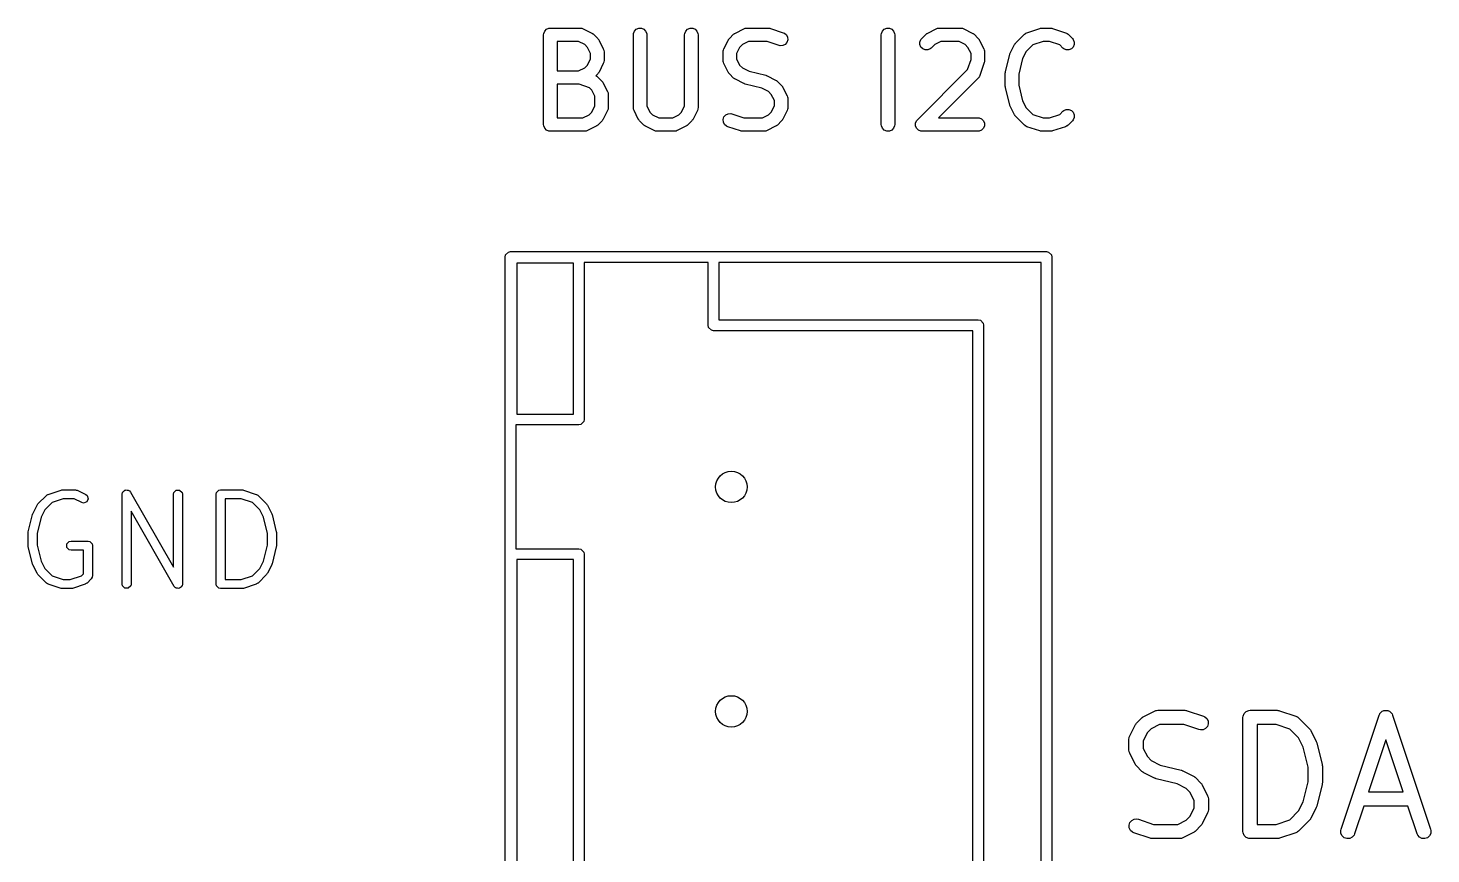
# Model space of a CAD drawing. Header units: inches. Extents: x 0.4 to 11.3, y -7.9 to -0.4.
# Drawn here: x 1.899 to 2.515, y -2.693 to -2.331 of the extents above; entities that cross this region are included whole.
import ezdxf

# ---------------------------------------------------------------- set-up
doc = ezdxf.new("R2010")
doc.units = ezdxf.units.IN
doc.header["$MEASUREMENT"] = 0
doc.layers.add('F.Silkscreen', color=41, linetype='CONTINUOUS', true_color=0xf2eda1)

msp = doc.modelspace()

# ---------------------------------------------------------------- linework, layer by layer
at = {"layer": 'F.Silkscreen', "linetype": 'CONTINUOUS'}
for p, q in [((2.12682, -2.33159), (2.12788, -2.33115)), ((2.12788, -2.33115), (2.12846, -2.3311)), ((2.12846, -2.3311), (2.14158, -2.3311)), ((2.14158, -2.3311), (2.14216, -2.33115)), ((2.14216, -2.33115), (2.14226, -2.33119)), ((2.14226, -2.33119), (2.14236, -2.3312)), ((2.14236, -2.3312), (2.1429, -2.33141)), ((2.1429, -2.33141), (2.14665, -2.33328)), ((2.16619, -2.33159), (2.16725, -2.33115)), ((2.16725, -2.33115), (2.16841, -2.33115)), ((2.16841, -2.33115), (2.16947, -2.33159)), ((2.18869, -2.33159), (2.18975, -2.33115)), ((2.18975, -2.33115), (2.1909, -2.33115)), ((2.1909, -2.33115), (2.19197, -2.33159)), ((2.20963, -2.33328), (2.21338, -2.33141)), ((2.21338, -2.33141), (2.21392, -2.3312)), ((2.21392, -2.3312), (2.21402, -2.33119)), ((2.21402, -2.33119), (2.21412, -2.33115)), ((2.21412, -2.33115), (2.2147, -2.3311)), ((2.2147, -2.3311), (2.22407, -2.3311)), ((2.22407, -2.3311), (2.22436, -2.33112)), ((2.22436, -2.33112), (2.22444, -2.33112)), ((2.22444, -2.33112), (2.22454, -2.33114)), ((2.22454, -2.33114), (2.22465, -2.33115)), ((2.22465, -2.33115), (2.22472, -2.33118)), ((2.22472, -2.33118), (2.22501, -2.33125)), ((2.22501, -2.33125), (2.23063, -2.33312)), ((2.27492, -2.33159), (2.27599, -2.33115)), ((2.27599, -2.33115), (2.27714, -2.33115)), ((2.27714, -2.33115), (2.27821, -2.33159)), ((2.29399, -2.33328), (2.29774, -2.33141)), ((2.29774, -2.33141), (2.29828, -2.3312)), ((2.29828, -2.3312), (2.29839, -2.33119)), ((2.29839, -2.33119), (2.29849, -2.33115)), ((2.29849, -2.33115), (2.29906, -2.3311)), ((2.29906, -2.3311), (2.30844, -2.3311)), ((2.30844, -2.3311), (2.30901, -2.33115)), ((2.30901, -2.33115), (2.30911, -2.33119)), ((2.30911, -2.33119), (2.30922, -2.3312)), ((2.30922, -2.3312), (2.30976, -2.33141)), ((2.30976, -2.33141), (2.31351, -2.33328)), ((2.3375, -2.33312), (2.34312, -2.33125)), ((2.34312, -2.33125), (2.34341, -2.33118)), ((2.34341, -2.33118), (2.34348, -2.33115)), ((2.34348, -2.33115), (2.34359, -2.33114)), ((2.34359, -2.33114), (2.34369, -2.33112)), ((2.34369, -2.33112), (2.34377, -2.33112)), ((2.34377, -2.33112), (2.34406, -2.3311)), ((2.34406, -2.3311), (2.34781, -2.3311)), ((2.34781, -2.3311), (2.3481, -2.33112)), ((2.3481, -2.33112), (2.34818, -2.33112)), ((2.34818, -2.33112), (2.34828, -2.33114)), ((2.34828, -2.33114), (2.34838, -2.33115)), ((2.34838, -2.33115), (2.34845, -2.33118)), ((2.34845, -2.33118), (2.34874, -2.33125)), ((2.34874, -2.33125), (2.35436, -2.33312)), ((2.12551, -2.33405), (2.12556, -2.33347)), ((2.12551, -2.37342), (2.12551, -2.33405)), ((2.12556, -2.33347), (2.126, -2.33241)), ((2.126, -2.33241), (2.12682, -2.33159)), ((2.14089, -2.337), (2.13141, -2.337)), ((2.13141, -2.337), (2.13141, -2.34984)), ((2.14358, -2.33835), (2.14089, -2.337)), ((2.14665, -2.33328), (2.1469, -2.33344)), ((2.1469, -2.33344), (2.14697, -2.33347)), ((2.14697, -2.33347), (2.14705, -2.33353)), ((2.14705, -2.33353), (2.14714, -2.33359)), ((2.14714, -2.33359), (2.14719, -2.33365)), ((2.14719, -2.33365), (2.14742, -2.33383)), ((2.14742, -2.33383), (2.14929, -2.33571)), ((2.14929, -2.33571), (2.14948, -2.33594)), ((2.14948, -2.33594), (2.14954, -2.33599)), ((2.14954, -2.33599), (2.1496, -2.33608)), ((2.1496, -2.33608), (2.14966, -2.33616)), ((2.14966, -2.33616), (2.14969, -2.33623)), ((2.14969, -2.33623), (2.14985, -2.33648)), ((2.14985, -2.33648), (2.15172, -2.34023)), ((2.16488, -2.33405), (2.16493, -2.33347)), ((2.16488, -2.36592), (2.16488, -2.33405)), ((2.16493, -2.33347), (2.16537, -2.33241)), ((2.16537, -2.33241), (2.16619, -2.33159)), ((2.16947, -2.33159), (2.17028, -2.33241)), ((2.17028, -2.33241), (2.17073, -2.33347)), ((2.17073, -2.33347), (2.17078, -2.33405)), ((2.17078, -2.33405), (2.17078, -2.36522)), ((2.18737, -2.33405), (2.18743, -2.33347)), ((2.18737, -2.36522), (2.18737, -2.33405)), ((2.18743, -2.33347), (2.18787, -2.33241)), ((2.18787, -2.33241), (2.18869, -2.33159)), ((2.19197, -2.33159), (2.19278, -2.33241)), ((2.19278, -2.33241), (2.19322, -2.33347)), ((2.19322, -2.33347), (2.19328, -2.33405)), ((2.19328, -2.33405), (2.19328, -2.36592)), ((2.20456, -2.34023), (2.20643, -2.33648)), ((2.20643, -2.33648), (2.20659, -2.33623)), ((2.20659, -2.33623), (2.20662, -2.33616)), ((2.20662, -2.33616), (2.20669, -2.33608)), ((2.20669, -2.33608), (2.20674, -2.33599)), ((2.20674, -2.33599), (2.2068, -2.33594)), ((2.2068, -2.33594), (2.20699, -2.33571)), ((2.20699, -2.33571), (2.20886, -2.33383)), ((2.20886, -2.33383), (2.20909, -2.33365)), ((2.20909, -2.33365), (2.20914, -2.33359)), ((2.20914, -2.33359), (2.20923, -2.33353)), ((2.20923, -2.33353), (2.20931, -2.33347)), ((2.20931, -2.33347), (2.20938, -2.33344)), ((2.20938, -2.33344), (2.20963, -2.33328)), ((2.2154, -2.337), (2.2127, -2.33835)), ((2.22359, -2.337), (2.2154, -2.337)), ((2.22876, -2.33872), (2.22359, -2.337)), ((2.23063, -2.33312), (2.23116, -2.33336)), ((2.23116, -2.33336), (2.23203, -2.33411)), ((2.23226, -2.33739), (2.23151, -2.33826)), ((2.23203, -2.33411), (2.23254, -2.33514)), ((2.23263, -2.33629), (2.23226, -2.33739)), ((2.23254, -2.33514), (2.23263, -2.33629)), ((2.27361, -2.33405), (2.27367, -2.33347)), ((2.27361, -2.37342), (2.27361, -2.33405)), ((2.27367, -2.33347), (2.27411, -2.33241)), ((2.27411, -2.33241), (2.27492, -2.33159)), ((2.27821, -2.33159), (2.27902, -2.33241)), ((2.27902, -2.33241), (2.27946, -2.33347)), ((2.27946, -2.33347), (2.27952, -2.33405)), ((2.27952, -2.33405), (2.27952, -2.37342)), ((2.29054, -2.33722), (2.29098, -2.33616)), ((2.29054, -2.33837), (2.29054, -2.33722)), ((2.29098, -2.33616), (2.29135, -2.33571)), ((2.29135, -2.33571), (2.29323, -2.33383)), ((2.29323, -2.33383), (2.29345, -2.33365)), ((2.29345, -2.33365), (2.2935, -2.33359)), ((2.2935, -2.33359), (2.29359, -2.33353)), ((2.29359, -2.33353), (2.29367, -2.33347)), ((2.29367, -2.33347), (2.29374, -2.33344)), ((2.29374, -2.33344), (2.29399, -2.33328)), ((2.29976, -2.337), (2.29706, -2.33835)), ((2.30774, -2.337), (2.29976, -2.337)), ((2.31044, -2.33835), (2.30774, -2.337)), ((2.31351, -2.33328), (2.31375, -2.33344)), ((2.31375, -2.33344), (2.31383, -2.33347)), ((2.31383, -2.33347), (2.31391, -2.33353)), ((2.31391, -2.33353), (2.314, -2.33359)), ((2.314, -2.33359), (2.31405, -2.33365)), ((2.31405, -2.33365), (2.31427, -2.33383)), ((2.31427, -2.33383), (2.31615, -2.33571)), ((2.31615, -2.33571), (2.31633, -2.33594)), ((2.31633, -2.33594), (2.31639, -2.33599)), ((2.31639, -2.33599), (2.31645, -2.33608)), ((2.31645, -2.33608), (2.31652, -2.33616)), ((2.31652, -2.33616), (2.31655, -2.33623)), ((2.31655, -2.33623), (2.3167, -2.33648)), ((2.3167, -2.33648), (2.31858, -2.34023)), ((2.33241, -2.33781), (2.3326, -2.33758)), ((2.3326, -2.33758), (2.33634, -2.33383)), ((2.33634, -2.33383), (2.33679, -2.33347)), ((2.33679, -2.33347), (2.33689, -2.33343)), ((2.33689, -2.33343), (2.33697, -2.33336)), ((2.33697, -2.33336), (2.3375, -2.33312)), ((2.34454, -2.337), (2.34003, -2.3385)), ((2.34733, -2.337), (2.34454, -2.337)), ((2.35184, -2.3385), (2.34733, -2.337)), ((2.35436, -2.33312), (2.35489, -2.33336)), ((2.35489, -2.33336), (2.35497, -2.33343)), ((2.35497, -2.33343), (2.35507, -2.33347)), ((2.35507, -2.33347), (2.35552, -2.33383)), ((2.35552, -2.33383), (2.35739, -2.33571)), ((2.35739, -2.33571), (2.35776, -2.33616)), ((2.35776, -2.33616), (2.3582, -2.33722)), ((2.3582, -2.33722), (2.3582, -2.33837)), ((2.14478, -2.33955), (2.14358, -2.33835)), ((2.14613, -2.34224), (2.14478, -2.33955)), ((2.14613, -2.3446), (2.14613, -2.34224)), ((2.15172, -2.34023), (2.15193, -2.34077)), ((2.15193, -2.34077), (2.15194, -2.34087)), ((2.15194, -2.34087), (2.15198, -2.34097)), ((2.15198, -2.34097), (2.15203, -2.34155)), ((2.15203, -2.34155), (2.15203, -2.3453)), ((2.20425, -2.34155), (2.2043, -2.34097)), ((2.20425, -2.3453), (2.20425, -2.34155)), ((2.2043, -2.34097), (2.20434, -2.34087)), ((2.20434, -2.34087), (2.20435, -2.34077)), ((2.20435, -2.34077), (2.20456, -2.34023)), ((2.2115, -2.33955), (2.21015, -2.34224)), ((2.21015, -2.34224), (2.21015, -2.3446)), ((2.2127, -2.33835), (2.2115, -2.33955)), ((2.22933, -2.33885), (2.22876, -2.33872)), ((2.23048, -2.33877), (2.22933, -2.33885)), ((2.23151, -2.33826), (2.23048, -2.33877)), ((2.29098, -2.33944), (2.29054, -2.33837)), ((2.2918, -2.34025), (2.29098, -2.33944)), ((2.29286, -2.34069), (2.2918, -2.34025)), ((2.29401, -2.34069), (2.29286, -2.34069)), ((2.29508, -2.34025), (2.29401, -2.34069)), ((2.29553, -2.33989), (2.29508, -2.34025)), ((2.29706, -2.33835), (2.29553, -2.33989)), ((2.31163, -2.33955), (2.31044, -2.33835)), ((2.31298, -2.34224), (2.31163, -2.33955)), ((2.31298, -2.34482), (2.31298, -2.34224)), ((2.31858, -2.34023), (2.31878, -2.34077)), ((2.31878, -2.34077), (2.31879, -2.34087)), ((2.31879, -2.34087), (2.31883, -2.34097)), ((2.31883, -2.34097), (2.31889, -2.34155)), ((2.31889, -2.34155), (2.31889, -2.3453)), ((2.32807, -2.3502), (2.32994, -2.34271)), ((2.32994, -2.34271), (2.32996, -2.34266)), ((2.32996, -2.34264), (2.33005, -2.3424)), ((2.32996, -2.34266), (2.32996, -2.34264)), ((2.33005, -2.3424), (2.33014, -2.34216)), ((2.33014, -2.34216), (2.33015, -2.34214)), ((2.33015, -2.34214), (2.33017, -2.3421)), ((2.33017, -2.3421), (2.33204, -2.33835)), ((2.33204, -2.33835), (2.3322, -2.3381)), ((2.3322, -2.3381), (2.33223, -2.33803)), ((2.33223, -2.33803), (2.33229, -2.33795)), ((2.33229, -2.33795), (2.33235, -2.33786)), ((2.33235, -2.33786), (2.33241, -2.33781)), ((2.33711, -2.34142), (2.33559, -2.34445)), ((2.34003, -2.3385), (2.33711, -2.34142)), ((2.35322, -2.33989), (2.35184, -2.3385)), ((2.35367, -2.34025), (2.35322, -2.33989)), ((2.35473, -2.34069), (2.35367, -2.34025)), ((2.35588, -2.34069), (2.35473, -2.34069)), ((2.35695, -2.34025), (2.35588, -2.34069)), ((2.35776, -2.33944), (2.35695, -2.34025)), ((2.3582, -2.33837), (2.35776, -2.33944)), ((2.13141, -2.34984), (2.14089, -2.34984)), ((2.14089, -2.34984), (2.14358, -2.34849)), ((2.14358, -2.34849), (2.14478, -2.3473)), ((2.14478, -2.3473), (2.14613, -2.3446)), ((2.15172, -2.34662), (2.14985, -2.35037)), ((2.15193, -2.34608), (2.15172, -2.34662)), ((2.15194, -2.34597), (2.15193, -2.34608)), ((2.15198, -2.34587), (2.15194, -2.34597)), ((2.15203, -2.3453), (2.15198, -2.34587)), ((2.2043, -2.34587), (2.20425, -2.3453)), ((2.20434, -2.34597), (2.2043, -2.34587)), ((2.20435, -2.34608), (2.20434, -2.34597)), ((2.20456, -2.34662), (2.20435, -2.34608)), ((2.20643, -2.35037), (2.20456, -2.34662)), ((2.21015, -2.3446), (2.2115, -2.3473)), ((2.2115, -2.3473), (2.2127, -2.34849)), ((2.2127, -2.34849), (2.21573, -2.35001)), ((2.28948, -2.37133), (2.31148, -2.34933)), ((2.31148, -2.34933), (2.31298, -2.34482)), ((2.31874, -2.34623), (2.31686, -2.35185)), ((2.3188, -2.34594), (2.31874, -2.34623)), ((2.31883, -2.34587), (2.3188, -2.34594)), ((2.31884, -2.34577), (2.31883, -2.34587)), ((2.31887, -2.34567), (2.31884, -2.34577)), ((2.31889, -2.3453), (2.31886, -2.34559)), ((2.31886, -2.34559), (2.31887, -2.34567)), ((2.33559, -2.34445), (2.33389, -2.35128)), ((2.1411, -2.35575), (2.13141, -2.35575)), ((2.13141, -2.35575), (2.13141, -2.37047)), ((2.14561, -2.35725), (2.1411, -2.35575)), ((2.14929, -2.35113), (2.14843, -2.352)), ((2.14843, -2.352), (2.14867, -2.35211)), ((2.14867, -2.35211), (2.14875, -2.35217)), ((2.14875, -2.35217), (2.14885, -2.35222)), ((2.14885, -2.35222), (2.14929, -2.35258)), ((2.14948, -2.35091), (2.14929, -2.35113)), ((2.14929, -2.35258), (2.15117, -2.35446)), ((2.14954, -2.35086), (2.14948, -2.35091)), ((2.1496, -2.35077), (2.14954, -2.35086)), ((2.14966, -2.35069), (2.1496, -2.35077)), ((2.14969, -2.35061), (2.14966, -2.35069)), ((2.14985, -2.35037), (2.14969, -2.35061)), ((2.15117, -2.35446), (2.15136, -2.35468)), ((2.15136, -2.35468), (2.15141, -2.35473)), ((2.15141, -2.35473), (2.15147, -2.35482)), ((2.15147, -2.35482), (2.15154, -2.3549)), ((2.15154, -2.3549), (2.15157, -2.35498)), ((2.15157, -2.35498), (2.15172, -2.35522)), ((2.15172, -2.35522), (2.1536, -2.35897)), ((2.20659, -2.35061), (2.20643, -2.35037)), ((2.20662, -2.35069), (2.20659, -2.35061)), ((2.20669, -2.35077), (2.20662, -2.35069)), ((2.20674, -2.35086), (2.20669, -2.35077)), ((2.2068, -2.35091), (2.20674, -2.35086)), ((2.20699, -2.35113), (2.2068, -2.35091)), ((2.20886, -2.35301), (2.20699, -2.35113)), ((2.20909, -2.35319), (2.20886, -2.35301)), ((2.20914, -2.35325), (2.20909, -2.35319)), ((2.20923, -2.35331), (2.20914, -2.35325)), ((2.20931, -2.35338), (2.20923, -2.35331)), ((2.20938, -2.35341), (2.20931, -2.35338)), ((2.20963, -2.35356), (2.20938, -2.35341)), ((2.21338, -2.35544), (2.20963, -2.35356)), ((2.21342, -2.35545), (2.21338, -2.35544)), ((2.21344, -2.35547), (2.21342, -2.35545)), ((2.21368, -2.35555), (2.21344, -2.35547)), ((2.21392, -2.35564), (2.21368, -2.35555)), ((2.21394, -2.35565), (2.21392, -2.35564)), ((2.21398, -2.35566), (2.21394, -2.35565)), ((2.22117, -2.35746), (2.21398, -2.35566)), ((2.21573, -2.35001), (2.22291, -2.35181)), ((2.22291, -2.35181), (2.22296, -2.35182)), ((2.22296, -2.35182), (2.22298, -2.35182)), ((2.22298, -2.35182), (2.22322, -2.35191)), ((2.22322, -2.35191), (2.22346, -2.352)), ((2.22346, -2.352), (2.22348, -2.35201)), ((2.22348, -2.35201), (2.22352, -2.35203)), ((2.22352, -2.35203), (2.22727, -2.3539)), ((2.22727, -2.3539), (2.22752, -2.35406)), ((2.22752, -2.35406), (2.22759, -2.35409)), ((2.22759, -2.35409), (2.22767, -2.35416)), ((2.22767, -2.35416), (2.22776, -2.35421)), ((2.22776, -2.35421), (2.22781, -2.35427)), ((2.22781, -2.35427), (2.22803, -2.35446)), ((2.22803, -2.35446), (2.22991, -2.35633)), ((2.31615, -2.35301), (2.29869, -2.37047)), ((2.31652, -2.35256), (2.31615, -2.35301)), ((2.31656, -2.35246), (2.31652, -2.35256)), ((2.31663, -2.35238), (2.31656, -2.35246)), ((2.31686, -2.35185), (2.31663, -2.35238)), ((2.32798, -2.35078), (2.32802, -2.35056)), ((2.32799, -2.35082), (2.32798, -2.35078)), ((2.32798, -2.35092), (2.32799, -2.35082)), ((2.32798, -2.35655), (2.32798, -2.35092)), ((2.32802, -2.35056), (2.32804, -2.35034)), ((2.32804, -2.35034), (2.32805, -2.3503)), ((2.32805, -2.3503), (2.32807, -2.3502)), ((2.33389, -2.35128), (2.33389, -2.35618)), ((2.14665, -2.35829), (2.14561, -2.35725)), ((2.148, -2.36099), (2.14665, -2.35829)), ((2.148, -2.36522), (2.148, -2.36099)), ((2.1536, -2.35897), (2.1538, -2.35951)), ((2.1538, -2.35951), (2.15381, -2.35962)), ((2.15381, -2.35962), (2.15385, -2.35972)), ((2.15385, -2.35972), (2.15391, -2.36029)), ((2.15391, -2.36029), (2.15391, -2.36592)), ((2.2242, -2.35897), (2.22117, -2.35746)), ((2.22539, -2.36017), (2.2242, -2.35897)), ((2.22674, -2.36287), (2.22539, -2.36017)), ((2.22991, -2.35633), (2.2301, -2.35656)), ((2.2301, -2.35656), (2.23015, -2.35661)), ((2.23015, -2.35661), (2.23021, -2.3567)), ((2.23021, -2.3567), (2.23028, -2.35678)), ((2.23028, -2.35678), (2.23031, -2.35685)), ((2.23031, -2.35685), (2.23046, -2.3571)), ((2.23046, -2.3571), (2.23234, -2.36085)), ((2.23234, -2.36085), (2.23254, -2.36139)), ((2.23254, -2.36139), (2.23255, -2.3615)), ((2.23255, -2.3615), (2.23259, -2.36159)), ((2.23259, -2.36159), (2.23265, -2.36217)), ((2.23265, -2.36217), (2.23265, -2.36592)), ((2.32799, -2.35665), (2.32798, -2.35655)), ((2.32798, -2.35669), (2.32799, -2.35665)), ((2.32802, -2.3569), (2.32798, -2.35669)), ((2.32804, -2.35712), (2.32802, -2.3569)), ((2.32805, -2.35716), (2.32804, -2.35712)), ((2.32807, -2.35726), (2.32805, -2.35716)), ((2.32994, -2.36476), (2.32807, -2.35726)), ((2.33389, -2.35618), (2.33559, -2.36301)), ((2.14546, -2.36912), (2.14665, -2.36792)), ((2.14665, -2.36792), (2.148, -2.36522)), ((2.1536, -2.36724), (2.15172, -2.37099)), ((2.1538, -2.3667), (2.1536, -2.36724)), ((2.15381, -2.36659), (2.1538, -2.3667)), ((2.15385, -2.3665), (2.15381, -2.36659)), ((2.15391, -2.36592), (2.15385, -2.3665)), ((2.16493, -2.3665), (2.16488, -2.36592)), ((2.16497, -2.36659), (2.16493, -2.3665)), ((2.16498, -2.3667), (2.16497, -2.36659)), ((2.16519, -2.36724), (2.16498, -2.3667)), ((2.16706, -2.37099), (2.16519, -2.36724)), ((2.17078, -2.36522), (2.17213, -2.36792)), ((2.17213, -2.36792), (2.17333, -2.36912)), ((2.18483, -2.36912), (2.18602, -2.36792)), ((2.18602, -2.36792), (2.18737, -2.36522)), ((2.19297, -2.36724), (2.19109, -2.37099)), ((2.19317, -2.3667), (2.19297, -2.36724)), ((2.19318, -2.36659), (2.19317, -2.3667)), ((2.19322, -2.3665), (2.19318, -2.36659)), ((2.19328, -2.36592), (2.19322, -2.3665)), ((2.2242, -2.36912), (2.22539, -2.36792)), ((2.22539, -2.36792), (2.22674, -2.36522)), ((2.22674, -2.36522), (2.22674, -2.36287)), ((2.23234, -2.36724), (2.23046, -2.37099)), ((2.23254, -2.3667), (2.23234, -2.36724)), ((2.23255, -2.36659), (2.23254, -2.3667)), ((2.23259, -2.3665), (2.23255, -2.36659)), ((2.23265, -2.36592), (2.23259, -2.3665)), ((2.32996, -2.3648), (2.32994, -2.36476)), ((2.32996, -2.36482), (2.32996, -2.3648)), ((2.33005, -2.36506), (2.32996, -2.36482)), ((2.33014, -2.36531), (2.33005, -2.36506)), ((2.33015, -2.36532), (2.33014, -2.36531)), ((2.33017, -2.36536), (2.33015, -2.36532)), ((2.33204, -2.36911), (2.33017, -2.36536)), ((2.33559, -2.36301), (2.33711, -2.36604)), ((2.33711, -2.36604), (2.34003, -2.36896)), ((2.35184, -2.36896), (2.35322, -2.36758)), ((2.35322, -2.36758), (2.35367, -2.36721)), ((2.35367, -2.36721), (2.35473, -2.36677)), ((2.35473, -2.36677), (2.35588, -2.36677)), ((2.35588, -2.36677), (2.35695, -2.36721)), ((2.35695, -2.36721), (2.35776, -2.36803)), ((2.35776, -2.36803), (2.3582, -2.36909)), ((2.12556, -2.37399), (2.12551, -2.37342)), ((2.126, -2.37506), (2.12556, -2.37399)), ((2.13141, -2.37047), (2.14276, -2.37047)), ((2.14276, -2.37047), (2.14546, -2.36912)), ((2.14853, -2.37418), (2.14478, -2.37606)), ((2.14878, -2.37403), (2.14853, -2.37418)), ((2.14885, -2.374), (2.14878, -2.37403)), ((2.14893, -2.37393), (2.14885, -2.374)), ((2.14902, -2.37388), (2.14893, -2.37393)), ((2.14907, -2.37382), (2.14902, -2.37388)), ((2.14929, -2.37363), (2.14907, -2.37382)), ((2.15117, -2.37176), (2.14929, -2.37363)), ((2.15136, -2.37153), (2.15117, -2.37176)), ((2.15141, -2.37148), (2.15136, -2.37153)), ((2.15147, -2.37139), (2.15141, -2.37148)), ((2.15154, -2.37131), (2.15147, -2.37139)), ((2.15157, -2.37124), (2.15154, -2.37131)), ((2.15172, -2.37099), (2.15157, -2.37124)), ((2.16722, -2.37124), (2.16706, -2.37099)), ((2.16725, -2.37131), (2.16722, -2.37124)), ((2.16732, -2.37139), (2.16725, -2.37131)), ((2.16737, -2.37148), (2.16732, -2.37139)), ((2.16743, -2.37153), (2.16737, -2.37148)), ((2.16762, -2.37176), (2.16743, -2.37153)), ((2.16949, -2.37363), (2.16762, -2.37176)), ((2.16972, -2.37382), (2.16949, -2.37363)), ((2.16977, -2.37388), (2.16972, -2.37382)), ((2.16986, -2.37393), (2.16977, -2.37388)), ((2.16994, -2.374), (2.16986, -2.37393)), ((2.17001, -2.37403), (2.16994, -2.374)), ((2.17026, -2.37418), (2.17001, -2.37403)), ((2.17401, -2.37606), (2.17026, -2.37418)), ((2.17333, -2.36912), (2.17603, -2.37047)), ((2.17603, -2.37047), (2.18213, -2.37047)), ((2.18213, -2.37047), (2.18483, -2.36912)), ((2.1879, -2.37418), (2.18415, -2.37606)), ((2.18815, -2.37403), (2.1879, -2.37418)), ((2.18822, -2.374), (2.18815, -2.37403)), ((2.1883, -2.37393), (2.18822, -2.374)), ((2.18839, -2.37388), (2.1883, -2.37393)), ((2.18844, -2.37382), (2.18839, -2.37388)), ((2.18866, -2.37363), (2.18844, -2.37382)), ((2.19054, -2.37176), (2.18866, -2.37363)), ((2.19073, -2.37153), (2.19054, -2.37176)), ((2.19078, -2.37148), (2.19073, -2.37153)), ((2.19084, -2.37139), (2.19078, -2.37148)), ((2.19091, -2.37131), (2.19084, -2.37139)), ((2.19094, -2.37124), (2.19091, -2.37131)), ((2.19109, -2.37099), (2.19094, -2.37124)), ((2.20427, -2.37117), (2.20463, -2.37008)), ((2.20435, -2.37232), (2.20427, -2.37117)), ((2.20487, -2.37335), (2.20435, -2.37232)), ((2.20463, -2.37008), (2.20539, -2.36921)), ((2.20574, -2.37411), (2.20487, -2.37335)), ((2.20539, -2.36921), (2.20642, -2.3687)), ((2.20627, -2.37434), (2.20574, -2.37411)), ((2.21189, -2.37622), (2.20627, -2.37434)), ((2.20642, -2.3687), (2.20757, -2.36861)), ((2.20757, -2.36861), (2.20813, -2.36874)), ((2.20813, -2.36874), (2.2133, -2.37047)), ((2.2133, -2.37047), (2.2215, -2.37047)), ((2.2215, -2.37047), (2.2242, -2.36912)), ((2.22727, -2.37418), (2.22352, -2.37606)), ((2.22752, -2.37403), (2.22727, -2.37418)), ((2.22759, -2.374), (2.22752, -2.37403)), ((2.22767, -2.37393), (2.22759, -2.374)), ((2.22776, -2.37388), (2.22767, -2.37393)), ((2.22781, -2.37382), (2.22776, -2.37388)), ((2.22803, -2.37363), (2.22781, -2.37382)), ((2.22991, -2.37176), (2.22803, -2.37363)), ((2.2301, -2.37153), (2.22991, -2.37176)), ((2.23015, -2.37148), (2.2301, -2.37153)), ((2.23021, -2.37139), (2.23015, -2.37148)), ((2.23028, -2.37131), (2.23021, -2.37139)), ((2.23031, -2.37124), (2.23028, -2.37131)), ((2.23046, -2.37099), (2.23031, -2.37124)), ((2.27367, -2.37399), (2.27361, -2.37342)), ((2.27411, -2.37506), (2.27367, -2.37399)), ((2.27946, -2.37399), (2.27902, -2.37506)), ((2.27952, -2.37342), (2.27946, -2.37399)), ((2.28867, -2.37284), (2.28911, -2.37178)), ((2.28867, -2.37399), (2.28867, -2.37284)), ((2.28911, -2.37506), (2.28867, -2.37399)), ((2.28911, -2.37178), (2.28948, -2.37133)), ((2.29869, -2.37047), (2.31594, -2.37047)), ((2.31594, -2.37047), (2.31651, -2.37052)), ((2.31651, -2.37052), (2.31758, -2.37096)), ((2.31758, -2.37096), (2.31839, -2.37178)), ((2.31839, -2.37178), (2.31883, -2.37284)), ((2.31883, -2.37399), (2.31839, -2.37506)), ((2.31883, -2.37284), (2.31883, -2.37399)), ((2.3322, -2.36936), (2.33204, -2.36911)), ((2.33223, -2.36943), (2.3322, -2.36936)), ((2.33229, -2.36952), (2.33223, -2.36943)), ((2.33235, -2.3696), (2.33229, -2.36952)), ((2.33241, -2.36966), (2.33235, -2.3696)), ((2.3326, -2.36988), (2.33241, -2.36966)), ((2.33634, -2.37363), (2.3326, -2.36988)), ((2.33679, -2.374), (2.33634, -2.37363)), ((2.33689, -2.37404), (2.33679, -2.374)), ((2.33697, -2.37411), (2.33689, -2.37404)), ((2.3375, -2.37434), (2.33697, -2.37411)), ((2.34312, -2.37622), (2.3375, -2.37434)), ((2.34003, -2.36896), (2.34454, -2.37047)), ((2.34454, -2.37047), (2.34733, -2.37047)), ((2.34733, -2.37047), (2.35184, -2.36896)), ((2.35436, -2.37434), (2.34874, -2.37622)), ((2.35489, -2.37411), (2.35436, -2.37434)), ((2.35497, -2.37404), (2.35489, -2.37411)), ((2.35507, -2.374), (2.35497, -2.37404)), ((2.35552, -2.37363), (2.35507, -2.374)), ((2.35739, -2.37176), (2.35552, -2.37363)), ((2.35776, -2.37131), (2.35739, -2.37176)), ((2.3582, -2.37024), (2.35776, -2.37131)), ((2.3582, -2.36909), (2.3582, -2.37024)), ((2.12682, -2.37587), (2.126, -2.37506)), ((2.12788, -2.37631), (2.12682, -2.37587)), ((2.12846, -2.37637), (2.12788, -2.37631)), ((2.14346, -2.37637), (2.12846, -2.37637)), ((2.14403, -2.37631), (2.14346, -2.37637)), ((2.14413, -2.37627), (2.14403, -2.37631)), ((2.14424, -2.37627), (2.14413, -2.37627)), ((2.14478, -2.37606), (2.14424, -2.37627)), ((2.17455, -2.37627), (2.17401, -2.37606)), ((2.17465, -2.37627), (2.17455, -2.37627)), ((2.17475, -2.37631), (2.17465, -2.37627)), ((2.17533, -2.37637), (2.17475, -2.37631)), ((2.18283, -2.37637), (2.17533, -2.37637)), ((2.1834, -2.37631), (2.18283, -2.37637)), ((2.1835, -2.37627), (2.1834, -2.37631)), ((2.18361, -2.37627), (2.1835, -2.37627)), ((2.18415, -2.37606), (2.18361, -2.37627)), ((2.21218, -2.37628), (2.21189, -2.37622)), ((2.21225, -2.37631), (2.21218, -2.37628)), ((2.21235, -2.37632), (2.21225, -2.37631)), ((2.21245, -2.37635), (2.21235, -2.37632)), ((2.21253, -2.37634), (2.21245, -2.37635)), ((2.21282, -2.37637), (2.21253, -2.37634)), ((2.2222, -2.37637), (2.21282, -2.37637)), ((2.22277, -2.37631), (2.2222, -2.37637)), ((2.22287, -2.37627), (2.22277, -2.37631)), ((2.22298, -2.37627), (2.22287, -2.37627)), ((2.22352, -2.37606), (2.22298, -2.37627)), ((2.27492, -2.37587), (2.27411, -2.37506)), ((2.27599, -2.37631), (2.27492, -2.37587)), ((2.27714, -2.37631), (2.27599, -2.37631)), ((2.27821, -2.37587), (2.27714, -2.37631)), ((2.27902, -2.37506), (2.27821, -2.37587)), ((2.28992, -2.37587), (2.28911, -2.37506)), ((2.29099, -2.37631), (2.28992, -2.37587)), ((2.29156, -2.37637), (2.29099, -2.37631)), ((2.31594, -2.37637), (2.29156, -2.37637)), ((2.31651, -2.37631), (2.31594, -2.37637)), ((2.31758, -2.37587), (2.31651, -2.37631)), ((2.31839, -2.37506), (2.31758, -2.37587)), ((2.34341, -2.37628), (2.34312, -2.37622)), ((2.34348, -2.37631), (2.34341, -2.37628)), ((2.34359, -2.37632), (2.34348, -2.37631)), ((2.34369, -2.37635), (2.34359, -2.37632)), ((2.34377, -2.37634), (2.34369, -2.37635)), ((2.34406, -2.37637), (2.34377, -2.37634)), ((2.34781, -2.37637), (2.34406, -2.37637)), ((2.3481, -2.37634), (2.34781, -2.37637)), ((2.34818, -2.37635), (2.3481, -2.37634)), ((2.34828, -2.37632), (2.34818, -2.37635)), ((2.34838, -2.37631), (2.34828, -2.37632)), ((2.34845, -2.37628), (2.34838, -2.37631)), ((2.34874, -2.37622), (2.34845, -2.37628)), ((2.10884, -2.43059), (2.11012, -2.42931)), ((2.11012, -2.42931), (2.11102, -2.42913)), ((2.11102, -2.42913), (2.34606, -2.42913)), ((2.34606, -2.42913), (2.34697, -2.42931)), ((2.34697, -2.42931), (2.34825, -2.43059)), ((2.10866, -2.4315), (2.10884, -2.43059)), ((2.10866, -3.02677), (2.10866, -2.4315)), ((2.11378, -2.43425), (2.11378, -2.50039)), ((2.13858, -2.43425), (2.11378, -2.43425)), ((2.13858, -2.50039), (2.13858, -2.43425)), ((2.14331, -2.43386), (2.14331, -2.50276)), ((2.19764, -2.43386), (2.14331, -2.43386)), ((2.19764, -2.46142), (2.19764, -2.43386)), ((2.20236, -2.43386), (2.20236, -2.45906)), ((2.3437, -2.43386), (2.20236, -2.43386)), ((2.3437, -3.02441), (2.3437, -2.43386)), ((2.34825, -2.43059), (2.34843, -2.4315)), ((2.34843, -2.4315), (2.34843, -3.02677)), ((2.20236, -2.45906), (2.31614, -2.45906)), ((2.31614, -2.45906), (2.31705, -2.45923)), ((2.31705, -2.45923), (2.31832, -2.46051)), ((2.31832, -2.46051), (2.3185, -2.46142)), ((2.19782, -2.46232), (2.19764, -2.46142)), ((2.1991, -2.4636), (2.19782, -2.46232)), ((2.2, -2.46378), (2.1991, -2.4636)), ((2.31378, -2.46378), (2.2, -2.46378)), ((2.31378, -2.72913), (2.31378, -2.46378)), ((2.3185, -2.46142), (2.3185, -2.72913)), ((2.11378, -2.50039), (2.13858, -2.50039)), ((2.14313, -2.50366), (2.14185, -2.50494)), ((2.14331, -2.50276), (2.14313, -2.50366)), ((2.14094, -2.50512), (2.11339, -2.50512)), ((2.11339, -2.50512), (2.11339, -2.55945)), ((2.14185, -2.50494), (2.14094, -2.50512)), ((1.9083, -2.53554), (1.91393, -2.53366)), ((1.91393, -2.53366), (1.91424, -2.53362)), ((1.91424, -2.53362), (1.91455, -2.53356)), ((1.91455, -2.53356), (1.92018, -2.53356)), ((1.92018, -2.53356), (1.92027, -2.53358)), ((1.92027, -2.53358), (1.92031, -2.53356)), ((1.92031, -2.53356), (1.92062, -2.53365)), ((1.92062, -2.53365), (1.92093, -2.53371)), ((1.92093, -2.53371), (1.92096, -2.53374)), ((1.92096, -2.53374), (1.92106, -2.53377)), ((1.92106, -2.53377), (1.92481, -2.53564)), ((1.94105, -2.53458), (1.94112, -2.53432)), ((1.94112, -2.53432), (1.94156, -2.53407)), ((1.94156, -2.53407), (1.94192, -2.53371)), ((1.94192, -2.53371), (1.94219, -2.53371)), ((1.94219, -2.53371), (1.94242, -2.53358)), ((1.94242, -2.53358), (1.94292, -2.53371)), ((1.94292, -2.53371), (1.94343, -2.53371)), ((1.94343, -2.53371), (1.94362, -2.5339)), ((1.94362, -2.5339), (1.94388, -2.53397)), ((1.94388, -2.53397), (1.94438, -2.53455)), ((1.96335, -2.53477), (1.96442, -2.53371)), ((1.96442, -2.53371), (1.96592, -2.53371)), ((1.96592, -2.53371), (1.96699, -2.53477)), ((1.9821, -2.53477), (1.98316, -2.53371)), ((1.98316, -2.53371), (1.98392, -2.53356)), ((1.98392, -2.53356), (1.99329, -2.53356)), ((1.99329, -2.53356), (1.9936, -2.53362)), ((1.9936, -2.53362), (1.99391, -2.53366)), ((1.99391, -2.53366), (1.99954, -2.53554)), ((1.90154, -2.54402), (1.90342, -2.54027)), ((1.90342, -2.54027), (1.90361, -2.54002)), ((1.90361, -2.54002), (1.90379, -2.53976)), ((1.90379, -2.53976), (1.90753, -2.53601)), ((1.90999, -2.53912), (1.9068, -2.54232)), ((1.90753, -2.53601), (1.90762, -2.53596)), ((1.90762, -2.53596), (1.90764, -2.53592)), ((1.90764, -2.53592), (1.90791, -2.53576)), ((1.90791, -2.53576), (1.90817, -2.53558)), ((1.90817, -2.53558), (1.90822, -2.53558)), ((1.90822, -2.53558), (1.9083, -2.53554)), ((1.91487, -2.5375), (1.90999, -2.53912)), ((1.91971, -2.5375), (1.91487, -2.5375)), ((1.92304, -2.53916), (1.91971, -2.5375)), ((1.92379, -2.53937), (1.92304, -2.53916)), ((1.92521, -2.53889), (1.92379, -2.53937)), ((1.92481, -2.53564), (1.92541, -2.53611)), ((1.92589, -2.53754), (1.92521, -2.53889)), ((1.92541, -2.53611), (1.92589, -2.53754)), ((1.9407, -2.53553), (1.94085, -2.53477)), ((1.9407, -2.5749), (1.9407, -2.53553)), ((1.94085, -2.53477), (1.94105, -2.53458)), ((1.94438, -2.53455), (1.9632, -2.56749)), ((1.9632, -2.53553), (1.96335, -2.53477)), ((1.9632, -2.56749), (1.9632, -2.53553)), ((1.96699, -2.53477), (1.96714, -2.53553)), ((1.96714, -2.53553), (1.96714, -2.5749)), ((1.98195, -2.53553), (1.9821, -2.53477)), ((1.98195, -2.5749), (1.98195, -2.53553)), ((1.99297, -2.5375), (1.98589, -2.5375)), ((1.98589, -2.5375), (1.98589, -2.57293)), ((1.99785, -2.53912), (1.99297, -2.5375)), ((2.00105, -2.54232), (1.99785, -2.53912)), ((1.99954, -2.53554), (1.99962, -2.53558)), ((1.99962, -2.53558), (1.99967, -2.53558)), ((1.99967, -2.53558), (1.99993, -2.53576)), ((1.99993, -2.53576), (2.00021, -2.53592)), ((2.00021, -2.53592), (2.00023, -2.53596)), ((2.00023, -2.53596), (2.00031, -2.53601)), ((2.00031, -2.53601), (2.00406, -2.53976)), ((2.00406, -2.53976), (2.00423, -2.54002)), ((2.00423, -2.54002), (2.00443, -2.54027)), ((2.00443, -2.54027), (2.0063, -2.54402)), ((1.89952, -2.55192), (1.90139, -2.54442)), ((1.90139, -2.54442), (1.90148, -2.54423)), ((1.90148, -2.54423), (1.90154, -2.54402)), ((1.90516, -2.54559), (1.9034, -2.55264)), ((1.9068, -2.54232), (1.90516, -2.54559)), ((1.96346, -2.57588), (1.94464, -2.54294)), ((1.94464, -2.54294), (1.94464, -2.5749)), ((2.00268, -2.54559), (2.00105, -2.54232)), ((2.00445, -2.55264), (2.00268, -2.54559)), ((2.0063, -2.54402), (2.00636, -2.54423)), ((2.00636, -2.54423), (2.00645, -2.54442)), ((2.00645, -2.54442), (2.00832, -2.55192)), ((1.89946, -2.5524), (1.89951, -2.55216)), ((1.89946, -2.55803), (1.89946, -2.5524)), ((1.89951, -2.55216), (1.89952, -2.55192)), ((1.9034, -2.55264), (1.9034, -2.55778)), ((2.00445, -2.55778), (2.00445, -2.55264)), ((2.00832, -2.55192), (2.00834, -2.55216)), ((2.00834, -2.55216), (2.00838, -2.5524)), ((2.00838, -2.5524), (2.00838, -2.55803)), ((1.89951, -2.55826), (1.89946, -2.55803)), ((1.89952, -2.5585), (1.89951, -2.55826)), ((1.90139, -2.566), (1.89952, -2.5585)), ((1.9034, -2.55778), (1.90516, -2.56484)), ((1.91648, -2.55727), (1.91755, -2.55621)), ((1.91648, -2.55878), (1.91648, -2.55727)), ((1.91755, -2.55984), (1.91648, -2.55878)), ((1.91755, -2.55621), (1.9183, -2.55606)), ((1.9183, -2.55606), (1.9258, -2.55606)), ((1.9258, -2.55606), (1.92655, -2.55621)), ((1.92655, -2.55621), (1.92762, -2.55727)), ((1.92762, -2.55727), (1.92777, -2.55803)), ((1.92777, -2.55803), (1.92777, -2.57115)), ((2.00268, -2.56484), (2.00445, -2.55778)), ((2.00832, -2.5585), (2.00645, -2.566)), ((2.00834, -2.55826), (2.00832, -2.5585)), ((2.00838, -2.55803), (2.00834, -2.55826)), ((1.90516, -2.56484), (1.9068, -2.56811)), ((1.9183, -2.55999), (1.91755, -2.55984)), ((1.92383, -2.55999), (1.9183, -2.55999)), ((1.92383, -2.57033), (1.92383, -2.55999)), ((2.00105, -2.56811), (2.00268, -2.56484)), ((2.11339, -2.55945), (2.14094, -2.55945)), ((2.11378, -2.56417), (2.11378, -2.89409)), ((2.13858, -2.56417), (2.11378, -2.56417)), ((2.13858, -2.89409), (2.13858, -2.56417)), ((2.14094, -2.55945), (2.14185, -2.55963)), ((2.14185, -2.55963), (2.14313, -2.56091)), ((2.14313, -2.56091), (2.14331, -2.56181)), ((2.14331, -2.56181), (2.14331, -2.89646)), ((1.90148, -2.5662), (1.90139, -2.566)), ((1.90154, -2.5664), (1.90148, -2.5662)), ((1.90342, -2.57015), (1.90154, -2.5664)), ((1.90361, -2.5704), (1.90342, -2.57015)), ((1.90379, -2.57067), (1.90361, -2.5704)), ((1.90753, -2.57442), (1.90379, -2.57067)), ((1.9068, -2.56811), (1.90999, -2.5713)), ((1.90999, -2.5713), (1.91487, -2.57293)), ((1.91798, -2.57293), (1.92286, -2.5713)), ((1.92286, -2.5713), (1.92383, -2.57033)), ((1.92777, -2.57115), (1.92762, -2.5719)), ((1.99297, -2.57293), (1.99785, -2.5713)), ((1.99785, -2.5713), (2.00105, -2.56811)), ((2.00406, -2.57067), (2.00031, -2.57442)), ((2.00423, -2.5704), (2.00406, -2.57067)), ((2.00443, -2.57015), (2.00423, -2.5704)), ((2.0063, -2.5664), (2.00443, -2.57015)), ((2.00636, -2.5662), (2.0063, -2.5664)), ((2.00645, -2.566), (2.00636, -2.5662)), ((1.90762, -2.57447), (1.90753, -2.57442)), ((1.90764, -2.57451), (1.90762, -2.57447)), ((1.90791, -2.57467), (1.90764, -2.57451)), ((1.90817, -2.57484), (1.90791, -2.57467)), ((1.90822, -2.57484), (1.90817, -2.57484)), ((1.9083, -2.57489), (1.90822, -2.57484)), ((1.91393, -2.57677), (1.9083, -2.57489)), ((1.91424, -2.57681), (1.91393, -2.57677)), ((1.91455, -2.57687), (1.91424, -2.57681)), ((1.9183, -2.57687), (1.91455, -2.57687)), ((1.91487, -2.57293), (1.91798, -2.57293)), ((1.91861, -2.57681), (1.9183, -2.57687)), ((1.91892, -2.57677), (1.91861, -2.57681)), ((1.92455, -2.57489), (1.91892, -2.57677)), ((1.92463, -2.57484), (1.92455, -2.57489)), ((1.92468, -2.57484), (1.92463, -2.57484)), ((1.92494, -2.57467), (1.92468, -2.57484)), ((1.92521, -2.57451), (1.92494, -2.57467)), ((1.92523, -2.57447), (1.92521, -2.57451)), ((1.92532, -2.57442), (1.92523, -2.57447)), ((1.92719, -2.57254), (1.92532, -2.57442)), ((1.92762, -2.5719), (1.92719, -2.57254)), ((1.94085, -2.57565), (1.9407, -2.5749)), ((1.94192, -2.57672), (1.94085, -2.57565)), ((1.94343, -2.57672), (1.94192, -2.57672)), ((1.94449, -2.57565), (1.94343, -2.57672)), ((1.94464, -2.5749), (1.94449, -2.57565)), ((1.96396, -2.57645), (1.96346, -2.57588)), ((1.96423, -2.57653), (1.96396, -2.57645)), ((1.96442, -2.57672), (1.96423, -2.57653)), ((1.96493, -2.57672), (1.96442, -2.57672)), ((1.96542, -2.57685), (1.96493, -2.57672)), ((1.96565, -2.57672), (1.96542, -2.57685)), ((1.96592, -2.57672), (1.96565, -2.57672)), ((1.96628, -2.57636), (1.96592, -2.57672)), ((1.96673, -2.5761), (1.96628, -2.57636)), ((1.9668, -2.57584), (1.96673, -2.5761)), ((1.96699, -2.57565), (1.9668, -2.57584)), ((1.96714, -2.5749), (1.96699, -2.57565)), ((1.9821, -2.57565), (1.98195, -2.5749)), ((1.98316, -2.57672), (1.9821, -2.57565)), ((1.98392, -2.57687), (1.98316, -2.57672)), ((1.99329, -2.57687), (1.98392, -2.57687)), ((1.98589, -2.57293), (1.99297, -2.57293)), ((1.9936, -2.57681), (1.99329, -2.57687)), ((1.99391, -2.57677), (1.9936, -2.57681)), ((1.99954, -2.57489), (1.99391, -2.57677)), ((1.99962, -2.57484), (1.99954, -2.57489)), ((1.99967, -2.57484), (1.99962, -2.57484)), ((1.99993, -2.57467), (1.99967, -2.57484)), ((2.00021, -2.57451), (1.99993, -2.57467)), ((2.00023, -2.57447), (2.00021, -2.57451)), ((2.00031, -2.57442), (2.00023, -2.57447)), ((2.38845, -2.63312), (2.38871, -2.63295)), ((2.38871, -2.63295), (2.39347, -2.63057)), ((2.39347, -2.63057), (2.39405, -2.63035)), ((2.39405, -2.63035), (2.39416, -2.63035)), ((2.39416, -2.63035), (2.39426, -2.6303)), ((2.39426, -2.6303), (2.39487, -2.63024)), ((2.39487, -2.63024), (2.40678, -2.63024)), ((2.40678, -2.63024), (2.40709, -2.63027)), ((2.40709, -2.63027), (2.40717, -2.63027)), ((2.40717, -2.63027), (2.40728, -2.63029)), ((2.40728, -2.63029), (2.40739, -2.6303)), ((2.40739, -2.6303), (2.40746, -2.63033)), ((2.40746, -2.63033), (2.40777, -2.6304)), ((2.40777, -2.6304), (2.41491, -2.63278)), ((2.41491, -2.63278), (2.41547, -2.63303)), ((2.43222, -2.63337), (2.43228, -2.63276)), ((2.43228, -2.63276), (2.43275, -2.63163)), ((2.43275, -2.63163), (2.43361, -2.63077)), ((2.43361, -2.63077), (2.43474, -2.6303)), ((2.43474, -2.6303), (2.43535, -2.63024)), ((2.43535, -2.63024), (2.44725, -2.63024)), ((2.44725, -2.63024), (2.44756, -2.63027)), ((2.44756, -2.63027), (2.44764, -2.63027)), ((2.44764, -2.63027), (2.44775, -2.63029)), ((2.44775, -2.63029), (2.44786, -2.6303)), ((2.44786, -2.6303), (2.44794, -2.63033)), ((2.44794, -2.63033), (2.44824, -2.6304)), ((2.44824, -2.6304), (2.45538, -2.63278)), ((2.45538, -2.63278), (2.45594, -2.63303)), ((2.47524, -2.68238), (2.49191, -2.63238)), ((2.49191, -2.63238), (2.49216, -2.63182)), ((2.49216, -2.63182), (2.4923, -2.63165)), ((2.4923, -2.63165), (2.4924, -2.63145)), ((2.4924, -2.63145), (2.4927, -2.63119)), ((2.4927, -2.63119), (2.49296, -2.6309)), ((2.49296, -2.6309), (2.49316, -2.6308)), ((2.49316, -2.6308), (2.49332, -2.63065)), ((2.49332, -2.63065), (2.4937, -2.63053)), ((2.4937, -2.63053), (2.49405, -2.63035)), ((2.49405, -2.63035), (2.49427, -2.63034)), ((2.49427, -2.63034), (2.49448, -2.63027)), ((2.49448, -2.63027), (2.49487, -2.63029)), ((2.49487, -2.63029), (2.49526, -2.63027)), ((2.49526, -2.63027), (2.49548, -2.63034)), ((2.49548, -2.63034), (2.4957, -2.63035)), ((2.4957, -2.63035), (2.49605, -2.63053)), ((2.49605, -2.63053), (2.49642, -2.63065)), ((2.49642, -2.63065), (2.49659, -2.6308)), ((2.49659, -2.6308), (2.49679, -2.6309)), ((2.49679, -2.6309), (2.49705, -2.63119)), ((2.49705, -2.63119), (2.49734, -2.63145)), ((2.49734, -2.63145), (2.49744, -2.63165)), ((2.49744, -2.63165), (2.49759, -2.63182)), ((2.49759, -2.63182), (2.49784, -2.63238)), ((2.49784, -2.63238), (2.5145, -2.68238)), ((2.38255, -2.64149), (2.38493, -2.63673)), ((2.38493, -2.63673), (2.3851, -2.63647)), ((2.3851, -2.63647), (2.38513, -2.63639)), ((2.38513, -2.63639), (2.3852, -2.63631)), ((2.3852, -2.63631), (2.38526, -2.63621)), ((2.38526, -2.63621), (2.38532, -2.63616)), ((2.38532, -2.63616), (2.38552, -2.63592)), ((2.38552, -2.63592), (2.3879, -2.63354)), ((2.3879, -2.63354), (2.38814, -2.63334)), ((2.38814, -2.63334), (2.38819, -2.63328)), ((2.38819, -2.63328), (2.38829, -2.63322)), ((2.38829, -2.63322), (2.38837, -2.63315)), ((2.38837, -2.63315), (2.38845, -2.63312)), ((2.39196, -2.63832), (2.3903, -2.63998)), ((2.39561, -2.63649), (2.39196, -2.63832)), ((2.40627, -2.63649), (2.39561, -2.63649)), ((2.41293, -2.63871), (2.40627, -2.63649)), ((2.41353, -2.63885), (2.41293, -2.63871)), ((2.41475, -2.63876), (2.41353, -2.63885)), ((2.41584, -2.63822), (2.41475, -2.63876)), ((2.41547, -2.63303), (2.41639, -2.63383)), ((2.41664, -2.6373), (2.41584, -2.63822)), ((2.41639, -2.63383), (2.41693, -2.63492)), ((2.41702, -2.63614), (2.41664, -2.6373)), ((2.41693, -2.63492), (2.41702, -2.63614)), ((2.43222, -2.68337), (2.43222, -2.63337)), ((2.44675, -2.63649), (2.43847, -2.63649)), ((2.43847, -2.63649), (2.43847, -2.68024)), ((2.45271, -2.63848), (2.44675, -2.63649)), ((2.45659, -2.64236), (2.45271, -2.63848)), ((2.45594, -2.63303), (2.45603, -2.63311)), ((2.45603, -2.63311), (2.45613, -2.63315)), ((2.45613, -2.63315), (2.45661, -2.63354)), ((2.45661, -2.63354), (2.46137, -2.6383)), ((2.46137, -2.6383), (2.46156, -2.63854)), ((2.46156, -2.63854), (2.46163, -2.63859)), ((2.46163, -2.63859), (2.46169, -2.63869)), ((2.46169, -2.63869), (2.46176, -2.63877)), ((2.46176, -2.63877), (2.46179, -2.63885)), ((2.46179, -2.63885), (2.46195, -2.63911)), ((2.46195, -2.63911), (2.46433, -2.64387)), ((2.38222, -2.64289), (2.38228, -2.64228)), ((2.38222, -2.64765), (2.38222, -2.64289)), ((2.38228, -2.64228), (2.38233, -2.64218)), ((2.38233, -2.64207), (2.38255, -2.64149)), ((2.38233, -2.64218), (2.38233, -2.64207)), ((2.3903, -2.63998), (2.38847, -2.64363)), ((2.38847, -2.64363), (2.38847, -2.64692)), ((2.45859, -2.64636), (2.45659, -2.64236)), ((2.46433, -2.64387), (2.46435, -2.64392)), ((2.46435, -2.64392), (2.46436, -2.64394)), ((2.46436, -2.64394), (2.46446, -2.64419)), ((2.46446, -2.64419), (2.46455, -2.64445)), ((2.46455, -2.64445), (2.46455, -2.64447)), ((2.46455, -2.64447), (2.46457, -2.64451)), ((2.46457, -2.64451), (2.46695, -2.65404)), ((2.49487, -2.64325), (2.4873, -2.66596)), ((2.50244, -2.66596), (2.49487, -2.64325)), ((2.38228, -2.64826), (2.38222, -2.64765)), ((2.38233, -2.64837), (2.38228, -2.64826)), ((2.38233, -2.64848), (2.38233, -2.64837)), ((2.38255, -2.64905), (2.38233, -2.64848)), ((2.38493, -2.65381), (2.38255, -2.64905)), ((2.38847, -2.64692), (2.3903, -2.65056)), ((2.3903, -2.65056), (2.39196, -2.65223)), ((2.4608, -2.65518), (2.45859, -2.64636)), ((2.3851, -2.65407), (2.38493, -2.65381)), ((2.38513, -2.65415), (2.3851, -2.65407)), ((2.3852, -2.65424), (2.38513, -2.65415)), ((2.38526, -2.65433), (2.3852, -2.65424)), ((2.38532, -2.65438), (2.38526, -2.65433)), ((2.38552, -2.65462), (2.38532, -2.65438)), ((2.3879, -2.65701), (2.38552, -2.65462)), ((2.38814, -2.6572), (2.3879, -2.65701)), ((2.38819, -2.65726), (2.38814, -2.6572)), ((2.38829, -2.65732), (2.38819, -2.65726)), ((2.38837, -2.65739), (2.38829, -2.65732)), ((2.38845, -2.65743), (2.38837, -2.65739)), ((2.38871, -2.65759), (2.38845, -2.65743)), ((2.39196, -2.65223), (2.39596, -2.65423)), ((2.39596, -2.65423), (2.40515, -2.65653)), ((2.40515, -2.65653), (2.4052, -2.65654)), ((2.4052, -2.65654), (2.40522, -2.65654)), ((2.40522, -2.65654), (2.40548, -2.65664)), ((2.40548, -2.65664), (2.40573, -2.65673)), ((2.40573, -2.65673), (2.40575, -2.65675)), ((2.40575, -2.65675), (2.40579, -2.65676)), ((2.40579, -2.65676), (2.41056, -2.65914)), ((2.4608, -2.66155), (2.4608, -2.65518)), ((2.46695, -2.65404), (2.46697, -2.65414)), ((2.46697, -2.65414), (2.46699, -2.65419)), ((2.46699, -2.65419), (2.46701, -2.65442)), ((2.46701, -2.65442), (2.46704, -2.65464)), ((2.46704, -2.65464), (2.46703, -2.65469)), ((2.46703, -2.65469), (2.46705, -2.6548)), ((2.46705, -2.6548), (2.46705, -2.66194)), ((2.39347, -2.65997), (2.38871, -2.65759)), ((2.39352, -2.65999), (2.39347, -2.65997)), ((2.39354, -2.66), (2.39352, -2.65999)), ((2.39379, -2.66009), (2.39354, -2.66)), ((2.39405, -2.66019), (2.39379, -2.66009)), ((2.39407, -2.66019), (2.39405, -2.66019)), ((2.39411, -2.66021), (2.39407, -2.66019)), ((2.40331, -2.66251), (2.39411, -2.66021)), ((2.40731, -2.66451), (2.40331, -2.66251)), ((2.41056, -2.65914), (2.41082, -2.65931)), ((2.41082, -2.65931), (2.41089, -2.65934)), ((2.41089, -2.65934), (2.41098, -2.65941)), ((2.41098, -2.65941), (2.41107, -2.65947)), ((2.41107, -2.65947), (2.41113, -2.65953)), ((2.41113, -2.65953), (2.41137, -2.65973)), ((2.41137, -2.65973), (2.41375, -2.66211)), ((2.41375, -2.66211), (2.41395, -2.66235)), ((2.41395, -2.66235), (2.41401, -2.6624)), ((2.41401, -2.6624), (2.41407, -2.6625)), ((2.41407, -2.6625), (2.41414, -2.66258)), ((2.41414, -2.66258), (2.41417, -2.66266)), ((2.41417, -2.66266), (2.41433, -2.66292)), ((2.41433, -2.66292), (2.41672, -2.66768)), ((2.45859, -2.67037), (2.4608, -2.66155)), ((2.46695, -2.6627), (2.46457, -2.67222)), ((2.46697, -2.66259), (2.46695, -2.6627)), ((2.46699, -2.66255), (2.46697, -2.66259)), ((2.46701, -2.66232), (2.46699, -2.66255)), ((2.46704, -2.66209), (2.46701, -2.66232)), ((2.46705, -2.66194), (2.46703, -2.66204)), ((2.46703, -2.66204), (2.46704, -2.66209)), ((2.40897, -2.66617), (2.40731, -2.66451)), ((2.4108, -2.66982), (2.40897, -2.66617)), ((2.4108, -2.67311), (2.4108, -2.66982)), ((2.41672, -2.66768), (2.41693, -2.66826)), ((2.41693, -2.66826), (2.41694, -2.66837)), ((2.41694, -2.66837), (2.41699, -2.66847)), ((2.41699, -2.66847), (2.41705, -2.66908)), ((2.41705, -2.66908), (2.41705, -2.67384)), ((2.4873, -2.66596), (2.50244, -2.66596)), ((2.40897, -2.67675), (2.4108, -2.67311)), ((2.41672, -2.67524), (2.41433, -2.68)), ((2.41693, -2.67467), (2.41672, -2.67524)), ((2.41694, -2.67456), (2.41693, -2.67467)), ((2.41699, -2.67445), (2.41694, -2.67456)), ((2.41705, -2.67384), (2.41699, -2.67445)), ((2.45271, -2.67825), (2.45659, -2.67437)), ((2.45659, -2.67437), (2.45859, -2.67037)), ((2.46433, -2.67286), (2.46195, -2.67762)), ((2.46435, -2.67282), (2.46433, -2.67286)), ((2.46436, -2.6728), (2.46435, -2.67282)), ((2.46446, -2.67254), (2.46436, -2.6728)), ((2.46455, -2.67229), (2.46446, -2.67254)), ((2.46457, -2.67222), (2.46455, -2.67227)), ((2.46455, -2.67227), (2.46455, -2.67229)), ((2.48522, -2.67221), (2.48117, -2.68436)), ((2.50452, -2.67221), (2.48522, -2.67221)), ((2.50857, -2.68436), (2.50452, -2.67221)), ((2.38225, -2.6806), (2.38263, -2.67944)), ((2.38233, -2.68181), (2.38225, -2.6806)), ((2.38288, -2.6829), (2.38233, -2.68181)), ((2.38263, -2.67944), (2.38343, -2.67852)), ((2.38343, -2.67852), (2.38452, -2.67797)), ((2.38452, -2.67797), (2.38574, -2.67789)), ((2.38574, -2.67789), (2.38634, -2.67802)), ((2.38634, -2.67802), (2.393, -2.68024)), ((2.393, -2.68024), (2.40366, -2.68024)), ((2.40366, -2.68024), (2.40731, -2.67842)), ((2.40731, -2.67842), (2.40897, -2.67675)), ((2.41375, -2.68081), (2.41137, -2.6832)), ((2.41395, -2.68058), (2.41375, -2.68081)), ((2.41401, -2.68052), (2.41395, -2.68058)), ((2.41407, -2.68043), (2.41401, -2.68052)), ((2.41414, -2.68034), (2.41407, -2.68043)), ((2.41417, -2.68027), (2.41414, -2.68034)), ((2.41433, -2.68), (2.41417, -2.68027)), ((2.43847, -2.68024), (2.44675, -2.68024)), ((2.44675, -2.68024), (2.45271, -2.67825)), ((2.46137, -2.67843), (2.45661, -2.6832)), ((2.46156, -2.67819), (2.46137, -2.67843)), ((2.46163, -2.67814), (2.46156, -2.67819)), ((2.46169, -2.67805), (2.46163, -2.67814)), ((2.46176, -2.67796), (2.46169, -2.67805)), ((2.46179, -2.67788), (2.46176, -2.67796)), ((2.46195, -2.67762), (2.46179, -2.67788)), ((2.3838, -2.6837), (2.38288, -2.6829)), ((2.38436, -2.68395), (2.3838, -2.6837)), ((2.3915, -2.68633), (2.38436, -2.68395)), ((2.39181, -2.6864), (2.3915, -2.68633)), ((2.39188, -2.68643), (2.39181, -2.6864)), ((2.39199, -2.68644), (2.39188, -2.68643)), ((2.3921, -2.68647), (2.39199, -2.68644)), ((2.39218, -2.68646), (2.3921, -2.68647)), ((2.39249, -2.68649), (2.39218, -2.68646)), ((2.4044, -2.68649), (2.39249, -2.68649)), ((2.40501, -2.68643), (2.4044, -2.68649)), ((2.40511, -2.68639), (2.40501, -2.68643)), ((2.40522, -2.68638), (2.40511, -2.68639)), ((2.40579, -2.68616), (2.40522, -2.68638)), ((2.41056, -2.68378), (2.40579, -2.68616)), ((2.41082, -2.68362), (2.41056, -2.68378)), ((2.41089, -2.68358), (2.41082, -2.68362)), ((2.41098, -2.68351), (2.41089, -2.68358)), ((2.41107, -2.68345), (2.41098, -2.68351)), ((2.41113, -2.68339), (2.41107, -2.68345)), ((2.41137, -2.6832), (2.41113, -2.68339)), ((2.43228, -2.68398), (2.43222, -2.68337)), ((2.43275, -2.6851), (2.43228, -2.68398)), ((2.43361, -2.68597), (2.43275, -2.6851)), ((2.43474, -2.68643), (2.43361, -2.68597)), ((2.43535, -2.68649), (2.43474, -2.68643)), ((2.44725, -2.68649), (2.43535, -2.68649)), ((2.44756, -2.68646), (2.44725, -2.68649)), ((2.44764, -2.68647), (2.44756, -2.68646)), ((2.44775, -2.68644), (2.44764, -2.68647)), ((2.44786, -2.68643), (2.44775, -2.68644)), ((2.44794, -2.6864), (2.44786, -2.68643)), ((2.44824, -2.68633), (2.44794, -2.6864)), ((2.45538, -2.68395), (2.44824, -2.68633)), ((2.45594, -2.6837), (2.45538, -2.68395)), ((2.45603, -2.68363), (2.45594, -2.6837)), ((2.45613, -2.68358), (2.45603, -2.68363)), ((2.45661, -2.6832), (2.45613, -2.68358)), ((2.47511, -2.68298), (2.47524, -2.68238)), ((2.47519, -2.68419), (2.47511, -2.68298)), ((2.47574, -2.68528), (2.47519, -2.68419)), ((2.47666, -2.68608), (2.47574, -2.68528)), ((2.47782, -2.68647), (2.47666, -2.68608)), ((2.47903, -2.68638), (2.47782, -2.68647)), ((2.48012, -2.68584), (2.47903, -2.68638)), ((2.48092, -2.68491), (2.48012, -2.68584)), ((2.48117, -2.68436), (2.48092, -2.68491)), ((2.50882, -2.68491), (2.50857, -2.68436)), ((2.50962, -2.68584), (2.50882, -2.68491)), ((2.51071, -2.68638), (2.50962, -2.68584)), ((2.51193, -2.68647), (2.51071, -2.68638)), ((2.51309, -2.68608), (2.51193, -2.68647)), ((2.51401, -2.68528), (2.51309, -2.68608)), ((2.51455, -2.68419), (2.51401, -2.68528)), ((2.5145, -2.68238), (2.51464, -2.68298)), ((2.51464, -2.68298), (2.51455, -2.68419))]:
    msp.add_line(p, q, dxfattribs=at)
at = {"layer": 'F.Silkscreen'}
for centre in [(2.20787, -2.53228), (2.20787, -2.53228), (2.20787, -2.63071), (2.20787, -2.63071)]:
    msp.add_circle(centre, 0.00689, dxfattribs=at)

doc.saveas('drawing.dxf')
